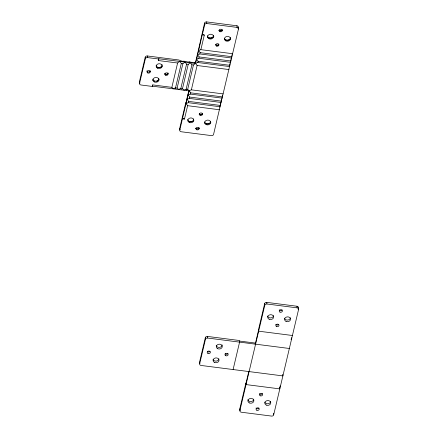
<?xml version="1.0" encoding="UTF-8"?>
<svg xmlns="http://www.w3.org/2000/svg" width="438" height="438" viewBox="0 0 438 438"><rect width="100%" height="100%" fill="white"/><g stroke="black" fill="none" stroke-linecap="round" stroke-linejoin="round"><path stroke-width="0.66" d="M222.438 96.847L222.509 96.398A4.09 0.602 -82.7 0 1 222.991 94.301L229.014 68.81A4.09 0.602 -82.7 0 1 229.501 66.817L230.016 64.572A4.09 0.602 -82.7 0 1 230.498 62.585L231.034 60.247A4.09 0.602 -82.7 0 1 231.521 58.254L231.609 58.019M232.08 54.624L231.959 55.374A4.09 0.602 -82.7 0 1 231.916 55.604M200.812 49.675A8.108 4.139 -40.7 0 0 198.644 50.649L198.644 50.649A8.114 2.453 60.1 0 1 200.155 52.653L199.848 53.945L231.62 57.997L232.047 55.96A4.09 0.602 -82.7 0 1 232.534 53.967L238.458 29.056L238.332 27.446A1.812 1.456 -4.4 0 0 236.898 25.776L206.676 21.916A1.812 1.456 -4.4 0 0 204.557 23.132L198.179 51.06A4.09 0.602 -82.7 0 1 197.691 53.053L197.155 55.385A4.09 0.602 -82.7 0 1 196.673 57.378L196.147 59.672A4.09 0.602 -82.7 0 1 195.66 61.665L195.572 61.895M186.703 99.421L186.632 99.869A4.09 0.602 -82.7 0 1 186.155 101.966L185.882 102.831M187.727 95.095L187.656 95.544A4.09 0.602 -82.7 0 1 187.174 97.636L186.714 99.377M188.74 90.808L188.668 91.257A4.09 0.602 -82.7 0 1 188.187 93.354L187.732 95.051M185.789 102.689L179.668 128.476L179.794 130.086A1.812 1.456 -4.4 0 0 181.228 131.756L211.45 135.616A1.812 1.456 -4.4 0 0 213.569 134.4L219.476 109.248A4.09 0.602 -82.7 0 1 219.953 107.151L220.407 105.454L188.641 101.397L188.335 102.689A8.114 4.145 -40.7 0 0 186.117 103.68L186.117 103.686A8.108 2.447 60.1 0 1 187.595 105.635M220.413 105.41L220.489 104.961A4.09 0.602 -82.7 0 1 220.966 102.864L221.431 101.129L189.659 97.072A8.108 2.447 60.1 0 0 188.154 95.068L189.15 90.836A8.114 4.145 -40.7 0 1 191.368 89.845L223.139 93.896M221.502 99.41L221.431 99.853A4.09 0.602 -82.7 0 1 220.955 101.95M221.436 101.079L221.508 100.636A4.09 0.602 -82.7 0 1 221.989 98.539L222.433 96.891L190.661 92.834L190.371 94.077A8.114 4.145 -40.7 0 0 188.154 95.068L188.028 94.926M222.482 95.347L222.444 95.572A4.09 0.602 -82.7 0 1 222.285 96.42M229.966 63.745L229.923 63.986A4.09 0.602 -82.7 0 1 229.747 64.846M186.024 103.576L187.957 95.166M185.931 103.79L179.794 130.086M186.933 99.514L187.13 99.399A8.114 4.145 -40.7 0 1 189.347 98.408L221.113 102.465M198.781 58.287A8.108 4.139 -40.7 0 0 196.613 59.261L202.285 34.536A4.249 2.442 13.3 0 1 204.311 35.062L200.861 49.658L232.633 53.715M196.427 59.371L195.611 63.499A8.114 2.453 60.1 0 1 197.122 65.503L228.888 69.554M197.461 55.035L197.631 54.936A8.108 4.139 -40.7 0 1 199.799 53.962M195.562 61.917L195.452 63.439L158.824 58.758A4.265 0.63 -82.7 0 0 158.485 60.564L177.604 63.006L171.855 87.348L152.731 84.906L152.369 86.445L140.998 84.994A1.812 1.456 -4.4 0 1 139.563 83.324L139.437 81.714L145.235 57.186A1.812 1.456 -4.4 0 1 147.354 55.965L178.907 59.995L181.053 60.97M139.563 83.324L145.356 58.791L145.235 57.186M158.485 60.564L158.824 58.758M171.888 87.376A8.108 2.447 60.1 0 1 173.322 88.81A8.114 4.145 -40.7 0 1 175.539 87.824L181.294 63.477A8.114 2.453 60.1 0 0 179.783 61.479A8.108 4.139 -40.7 0 0 177.653 62.968M177.166 88.049A8.108 2.447 60.1 0 1 178.6 89.483A8.114 4.145 -40.7 0 1 180.817 88.498L186.572 64.151A8.114 2.453 60.1 0 0 185.06 62.152A8.108 4.139 -40.7 0 0 182.931 63.641M182.498 88.733A8.108 2.447 60.1 0 1 183.933 90.168A8.114 4.145 -40.7 0 1 186.15 89.177L191.904 64.835A8.114 2.453 60.1 0 0 190.393 62.831A8.108 4.139 -40.7 0 0 188.263 64.326M195.102 63.505L195.479 62.273M188.745 90.765L188.827 90.414M204.311 35.062L202.301 34.805L204.677 24.742L204.557 23.132M182.46 118.802L184.469 119.059L187.628 105.684L219.394 109.741M189.347 98.408L189.659 97.072M191.368 89.839L197.122 65.497M193.481 64.988A8.108 4.139 -40.7 0 1 197.828 62.497L198.124 61.265A8.114 2.453 60.1 0 0 196.613 59.261L196.492 59.13M197.5 54.783L197.626 54.925A8.114 2.453 60.1 0 1 199.142 56.935L198.83 58.27L230.596 62.327M238.026 28.76L238.332 27.446M219.783 106.68L219.657 107.146M220.489 103.691L220.697 102.799M229.255 66.587L229.337 66.231M231.056 58.955L231.269 58.062M282.756 374.293L282.882 375.903L201.102 365.462A1.812 1.456 -4.4 0 1 199.668 363.792L199.542 362.182L205.34 337.649A1.812 1.456 -4.4 0 1 207.459 336.433L239.455 340.523L239.581 342.127L233.104 369.546M199.668 363.792L205.46 339.258L205.34 337.649M292.425 335.497L258.65 331.183L258.524 329.579L264.661 303.6A1.812 1.456 -4.4 0 1 266.78 302.384L297.002 306.244A1.812 1.456 -4.4 0 1 298.437 307.914L298.563 309.524L273.673 414.868A1.812 1.456 -4.4 0 1 271.555 416.084L241.333 412.224A1.812 1.456 -4.4 0 1 239.898 410.554L239.772 408.944L245.91 382.971L246.036 384.58L279.811 388.889L279.69 387.285M255.146 343.868L255.458 342.565L255.578 344.169M245.953 383.507L248.866 371.167M255.19 344.405L258.568 330.11M239.898 410.554L264.787 305.209L264.661 303.6M298.125 309.244L298.437 307.914M279.729 387.822L280.189 385.873M291.117 339.62L291.577 337.671M221.869 97.942L221.967 97.663A4.09 0.602 -82.7 0 0 222.017 97.51M183.976 61.189L183.774 61.216A4.128 2.376 13.3 0 1 181.053 60.975M189.309 61.867L189.106 61.895A4.128 2.376 13.3 0 1 186.385 61.654L184.015 61.178M194.587 62.541L194.384 62.574A4.128 2.376 13.3 0 1 191.663 62.327L189.347 61.862M194.987 62.579L195.37 62.366M204.677 24.742A1.812 1.456 -4.4 0 1 206.796 23.526L237.018 27.386A1.812 1.456 -4.4 0 1 238.458 29.056M200.155 52.648L231.926 56.705M199.142 56.935L230.914 60.992M198.124 61.265L229.89 65.317M197.828 62.508L229.594 66.565M194.625 62.535L195.392 62.634M145.356 58.791A1.812 1.456 -4.4 0 1 147.475 57.575L158.846 59.026M181.294 63.477L182.881 63.68L177.133 88.022L175.539 87.819M186.572 64.151L188.214 64.364L182.465 88.706L180.817 88.492M191.904 64.835L193.432 65.027L187.683 89.368L186.15 89.177M152.731 84.912A4.265 0.63 -82.7 0 0 152.347 86.171L188.975 90.858M190.371 94.077L222.137 98.134M188.335 102.689L220.1 106.746M264.787 305.209A1.812 1.456 -4.4 0 1 266.906 303.994L297.128 307.854A1.812 1.456 -4.4 0 1 298.563 309.524M239.498 341.06L255.496 343.102M205.46 339.258A1.812 1.456 -4.4 0 1 207.579 338.043L289.359 348.484M186.993 99.245L187.13 99.399A8.108 2.447 60.1 0 1 188.603 101.348M297.002 306.244L297.128 307.854M266.78 302.384L266.906 303.994M273.553 413.258L273.673 414.868M236.898 25.776L237.018 27.386M206.676 21.916L206.796 23.526M207.459 336.433L207.579 338.043M147.354 55.965L147.475 57.575M180.062 129.681A1.812 1.456 -4.4 0 1 179.668 128.476M139.957 83.028A1.812 1.456 -4.4 0 1 139.437 81.714M213.459 35.259A2.989 2.409 -4.4 0 1 210.667 37.969A2.989 2.409 -4.4 0 1 207.497 35.713M213.903 36.376A3.898 3.137 -4.4 0 1 207.388 37.06M230.344 37.416A2.989 2.409 -4.4 0 1 227.869 40.088A2.989 2.409 -4.4 0 1 224.47 38.374M230.656 38.73A3.898 3.137 -4.4 0 1 224.858 39.683M222.208 29.543A1.588 1.276 -4.4 0 1 220.9 30.687A1.588 1.276 -4.4 0 1 219.208 30.03M222.269 30.337A2.491 2.004 -4.4 0 1 218.754 30.299M218.781 44.063A1.588 1.276 -4.4 0 1 217.319 45.136A1.588 1.276 -4.4 0 1 215.715 44.293M218.858 44.769A2.491 2.004 -4.4 0 1 216.208 45.202M193.684 118.955A2.989 2.409 -4.4 0 1 190.891 121.671A2.989 2.409 -4.4 0 1 187.727 119.41M193.842 120.466A3.898 3.137 -4.4 0 1 188.192 121.222M210.569 121.627A2.989 2.409 -4.4 0 1 207.672 123.834A2.989 2.409 -4.4 0 1 204.655 121.906M210.886 122.432A3.898 3.137 -4.4 0 1 204.338 122.739M199.022 127.672A1.588 1.276 -4.4 0 1 197.658 128.821A1.588 1.276 -4.4 0 1 195.983 128.077M199.438 128.137A2.491 2.004 -4.4 0 1 197.823 128.996M196.941 129.013A2.491 2.004 -4.4 0 1 195.567 128.427M202.433 113.239A1.588 1.276 -4.4 0 1 201.069 114.395A1.588 1.276 -4.4 0 1 199.389 113.65M202.624 113.929A2.491 2.004 -4.4 0 1 201.409 114.532M200.352 114.581A2.491 2.004 -4.4 0 1 199.104 114.099M158.852 78.632A2.989 2.409 -4.4 0 1 156.048 81.172A2.989 2.409 -4.4 0 1 152.895 79.081M159.153 79.776A3.898 3.137 -4.4 0 1 156.749 81.26M154.559 81.238A3.898 3.137 -4.4 0 1 152.605 80.083M162.055 64.578A2.989 2.409 -4.4 0 1 159.498 67.436A2.989 2.409 -4.4 0 1 156.136 65.371M162.241 66.258A3.898 3.137 -4.4 0 1 156.191 66.718M150.185 70.704A1.588 1.276 -4.4 0 1 148.581 72.056A1.588 1.276 -4.4 0 1 147.015 70.764M150.48 71.471A2.491 2.004 -4.4 0 1 149.648 72.018M147.743 72.166A2.491 2.004 -4.4 0 1 146.976 71.837M167.951 72.883A1.588 1.276 -4.4 0 1 166.752 74.279A1.588 1.276 -4.4 0 1 164.907 73.568M168.362 73.622A2.491 2.004 -4.4 0 1 164.496 73.918M231.653 56.776A4.09 0.602 -82.7 0 1 231.472 57.362M230.935 59.705A4.09 0.602 -82.7 0 1 230.629 61.106M220.374 104.403A4.09 0.602 -82.7 0 1 220.073 105.788M182.438 118.534A4.249 2.442 13.3 0 1 184.464 119.065M190.629 92.785A8.108 2.447 60.1 0 0 189.15 90.83A8.108 2.447 60.1 0 0 187.716 89.401M181.321 89.341A4.09 2.354 13.3 0 1 181.091 89.319M186.599 90.014A4.09 2.354 13.3 0 1 185.904 89.921M175.988 88.662A4.09 2.354 13.3 0 1 175.293 88.564M218.901 358.859A2.989 2.409 -4.4 0 1 216.213 361.093A2.989 2.409 -4.4 0 1 213.071 359.461M222.159 344.925A2.989 2.409 -4.4 0 1 219.296 347.394A2.989 2.409 -4.4 0 1 216.197 345.286M209.999 351.364A1.588 1.276 -4.4 0 1 207.349 351.462M227.963 353.291A1.588 1.276 -4.4 0 1 226.692 354.238A1.588 1.276 -4.4 0 1 225.132 353.734M199.936 363.387A1.812 1.456 -4.4 0 1 199.542 362.182M273.52 315.661A2.989 2.409 -4.4 0 1 270.679 317.906A2.989 2.409 -4.4 0 1 267.613 316.028M290.41 317.818A2.989 2.409 -4.4 0 1 287.569 320.063A2.989 2.409 -4.4 0 1 284.503 318.185M282.11 309.901A1.588 1.276 -4.4 0 1 280.638 310.641A1.588 1.276 -4.4 0 1 279.23 309.89M278.699 324.334A1.588 1.276 -4.4 0 1 277.227 325.073A1.588 1.276 -4.4 0 1 275.825 324.323M240.292 410.258A1.812 1.456 -4.4 0 1 239.772 408.944M253.761 399.138A2.989 2.409 -4.4 0 1 251.045 401.591A2.989 2.409 -4.4 0 1 247.842 399.73M270.635 401.515A2.989 2.409 -4.4 0 1 267.946 403.748A2.989 2.409 -4.4 0 1 264.798 402.117M258.929 408.035A1.588 1.276 -4.4 0 1 257.451 408.774A1.588 1.276 -4.4 0 1 256.049 408.019M262.4 393.488A1.588 1.276 -4.4 0 1 261.021 394.337A1.588 1.276 -4.4 0 1 259.526 393.707M189.282 122.459A2.989 2.409 -4.4 0 0 193.782 120.275A2.989 2.409 -4.4 0 0 189.315 118.287A2.989 2.409 -4.4 0 0 189.282 122.459M206.172 124.616A2.989 2.409 -4.4 0 0 210.667 122.432A2.989 2.409 -4.4 0 0 206.205 120.445A2.989 2.409 -4.4 0 0 206.172 124.616M196.733 129.757A1.588 1.276 -4.4 0 0 199.115 128.602A1.588 1.276 -4.4 0 0 196.75 127.546A1.588 1.276 -4.4 0 0 196.733 129.757M200.144 115.325A1.588 1.276 -4.4 0 0 202.526 114.17A1.588 1.276 -4.4 0 0 200.161 113.113A1.588 1.276 -4.4 0 0 200.144 115.325M209.057 38.763A2.989 2.409 -4.4 0 0 213.552 36.578A2.989 2.409 -4.4 0 0 209.09 34.591A2.989 2.409 -4.4 0 0 209.057 38.763M225.948 40.92A2.989 2.409 -4.4 0 0 230.443 38.736A2.989 2.409 -4.4 0 0 225.981 36.743A2.989 2.409 -4.4 0 0 225.948 40.92M219.914 31.629A1.588 1.276 -4.4 0 0 222.301 30.474A1.588 1.276 -4.4 0 0 219.931 29.417A1.588 1.276 -4.4 0 0 219.914 31.629M216.509 46.061A1.588 1.276 -4.4 0 0 218.891 44.9A1.588 1.276 -4.4 0 0 216.525 43.849A1.588 1.276 -4.4 0 0 216.509 46.061M154.439 81.961A2.989 2.409 -4.4 0 0 158.939 79.776A2.989 2.409 -4.4 0 0 154.472 77.789A2.989 2.409 -4.4 0 0 154.439 81.961M157.68 68.251A2.989 2.409 -4.4 0 0 162.175 66.067A2.989 2.409 -4.4 0 0 157.713 64.079A2.989 2.409 -4.4 0 0 157.68 68.251M147.88 72.976A1.588 1.276 -4.4 0 0 150.267 71.816A1.588 1.276 -4.4 0 0 147.896 70.764A1.588 1.276 -4.4 0 0 147.88 72.976M165.657 75.248A1.588 1.276 -4.4 0 0 168.044 74.088A1.588 1.276 -4.4 0 0 165.674 73.031A1.588 1.276 -4.4 0 0 165.657 75.248M214.543 362.429A2.989 2.409 -4.4 0 0 219.044 360.244A2.989 2.409 -4.4 0 0 214.582 358.257A2.989 2.409 -4.4 0 0 214.543 362.429M217.785 348.719A2.989 2.409 -4.4 0 0 222.28 346.535A2.989 2.409 -4.4 0 0 217.817 344.547A2.989 2.409 -4.4 0 0 217.785 348.719M207.984 353.444A1.588 1.276 -4.4 0 0 210.371 352.283A1.588 1.276 -4.4 0 0 208.001 351.232A1.588 1.276 -4.4 0 0 207.984 353.444M225.762 355.716A1.588 1.276 -4.4 0 0 228.149 354.556A1.588 1.276 -4.4 0 0 225.784 353.499A1.588 1.276 -4.4 0 0 225.762 355.716M269.162 319.231A2.989 2.409 -4.4 0 0 273.657 317.046A2.989 2.409 -4.4 0 0 269.195 315.059A2.989 2.409 -4.4 0 0 269.162 319.231M286.052 321.388A2.989 2.409 -4.4 0 0 290.547 319.203A2.989 2.409 -4.4 0 0 286.085 317.211A2.989 2.409 -4.4 0 0 286.052 321.388M280.019 312.097A1.588 1.276 -4.4 0 0 282.406 310.936A1.588 1.276 -4.4 0 0 280.041 309.885A1.588 1.276 -4.4 0 0 280.019 312.097M276.613 326.529A1.588 1.276 -4.4 0 0 278.995 325.368A1.588 1.276 -4.4 0 0 276.63 324.317A1.588 1.276 -4.4 0 0 276.613 326.529M249.386 402.927A2.989 2.409 -4.4 0 0 253.887 400.743A2.989 2.409 -4.4 0 0 249.425 398.755A2.989 2.409 -4.4 0 0 249.386 402.927M266.277 405.084A2.989 2.409 -4.4 0 0 270.772 402.9A2.989 2.409 -4.4 0 0 266.309 400.912A2.989 2.409 -4.4 0 0 266.277 405.084M256.838 410.225A1.588 1.276 -4.4 0 0 259.225 409.07A1.588 1.276 -4.4 0 0 256.854 408.013A1.588 1.276 -4.4 0 0 256.838 410.225M260.249 395.793A1.588 1.276 -4.4 0 0 262.63 394.638A1.588 1.276 -4.4 0 0 260.265 393.581A1.588 1.276 -4.4 0 0 260.249 395.793"/></g></svg>
